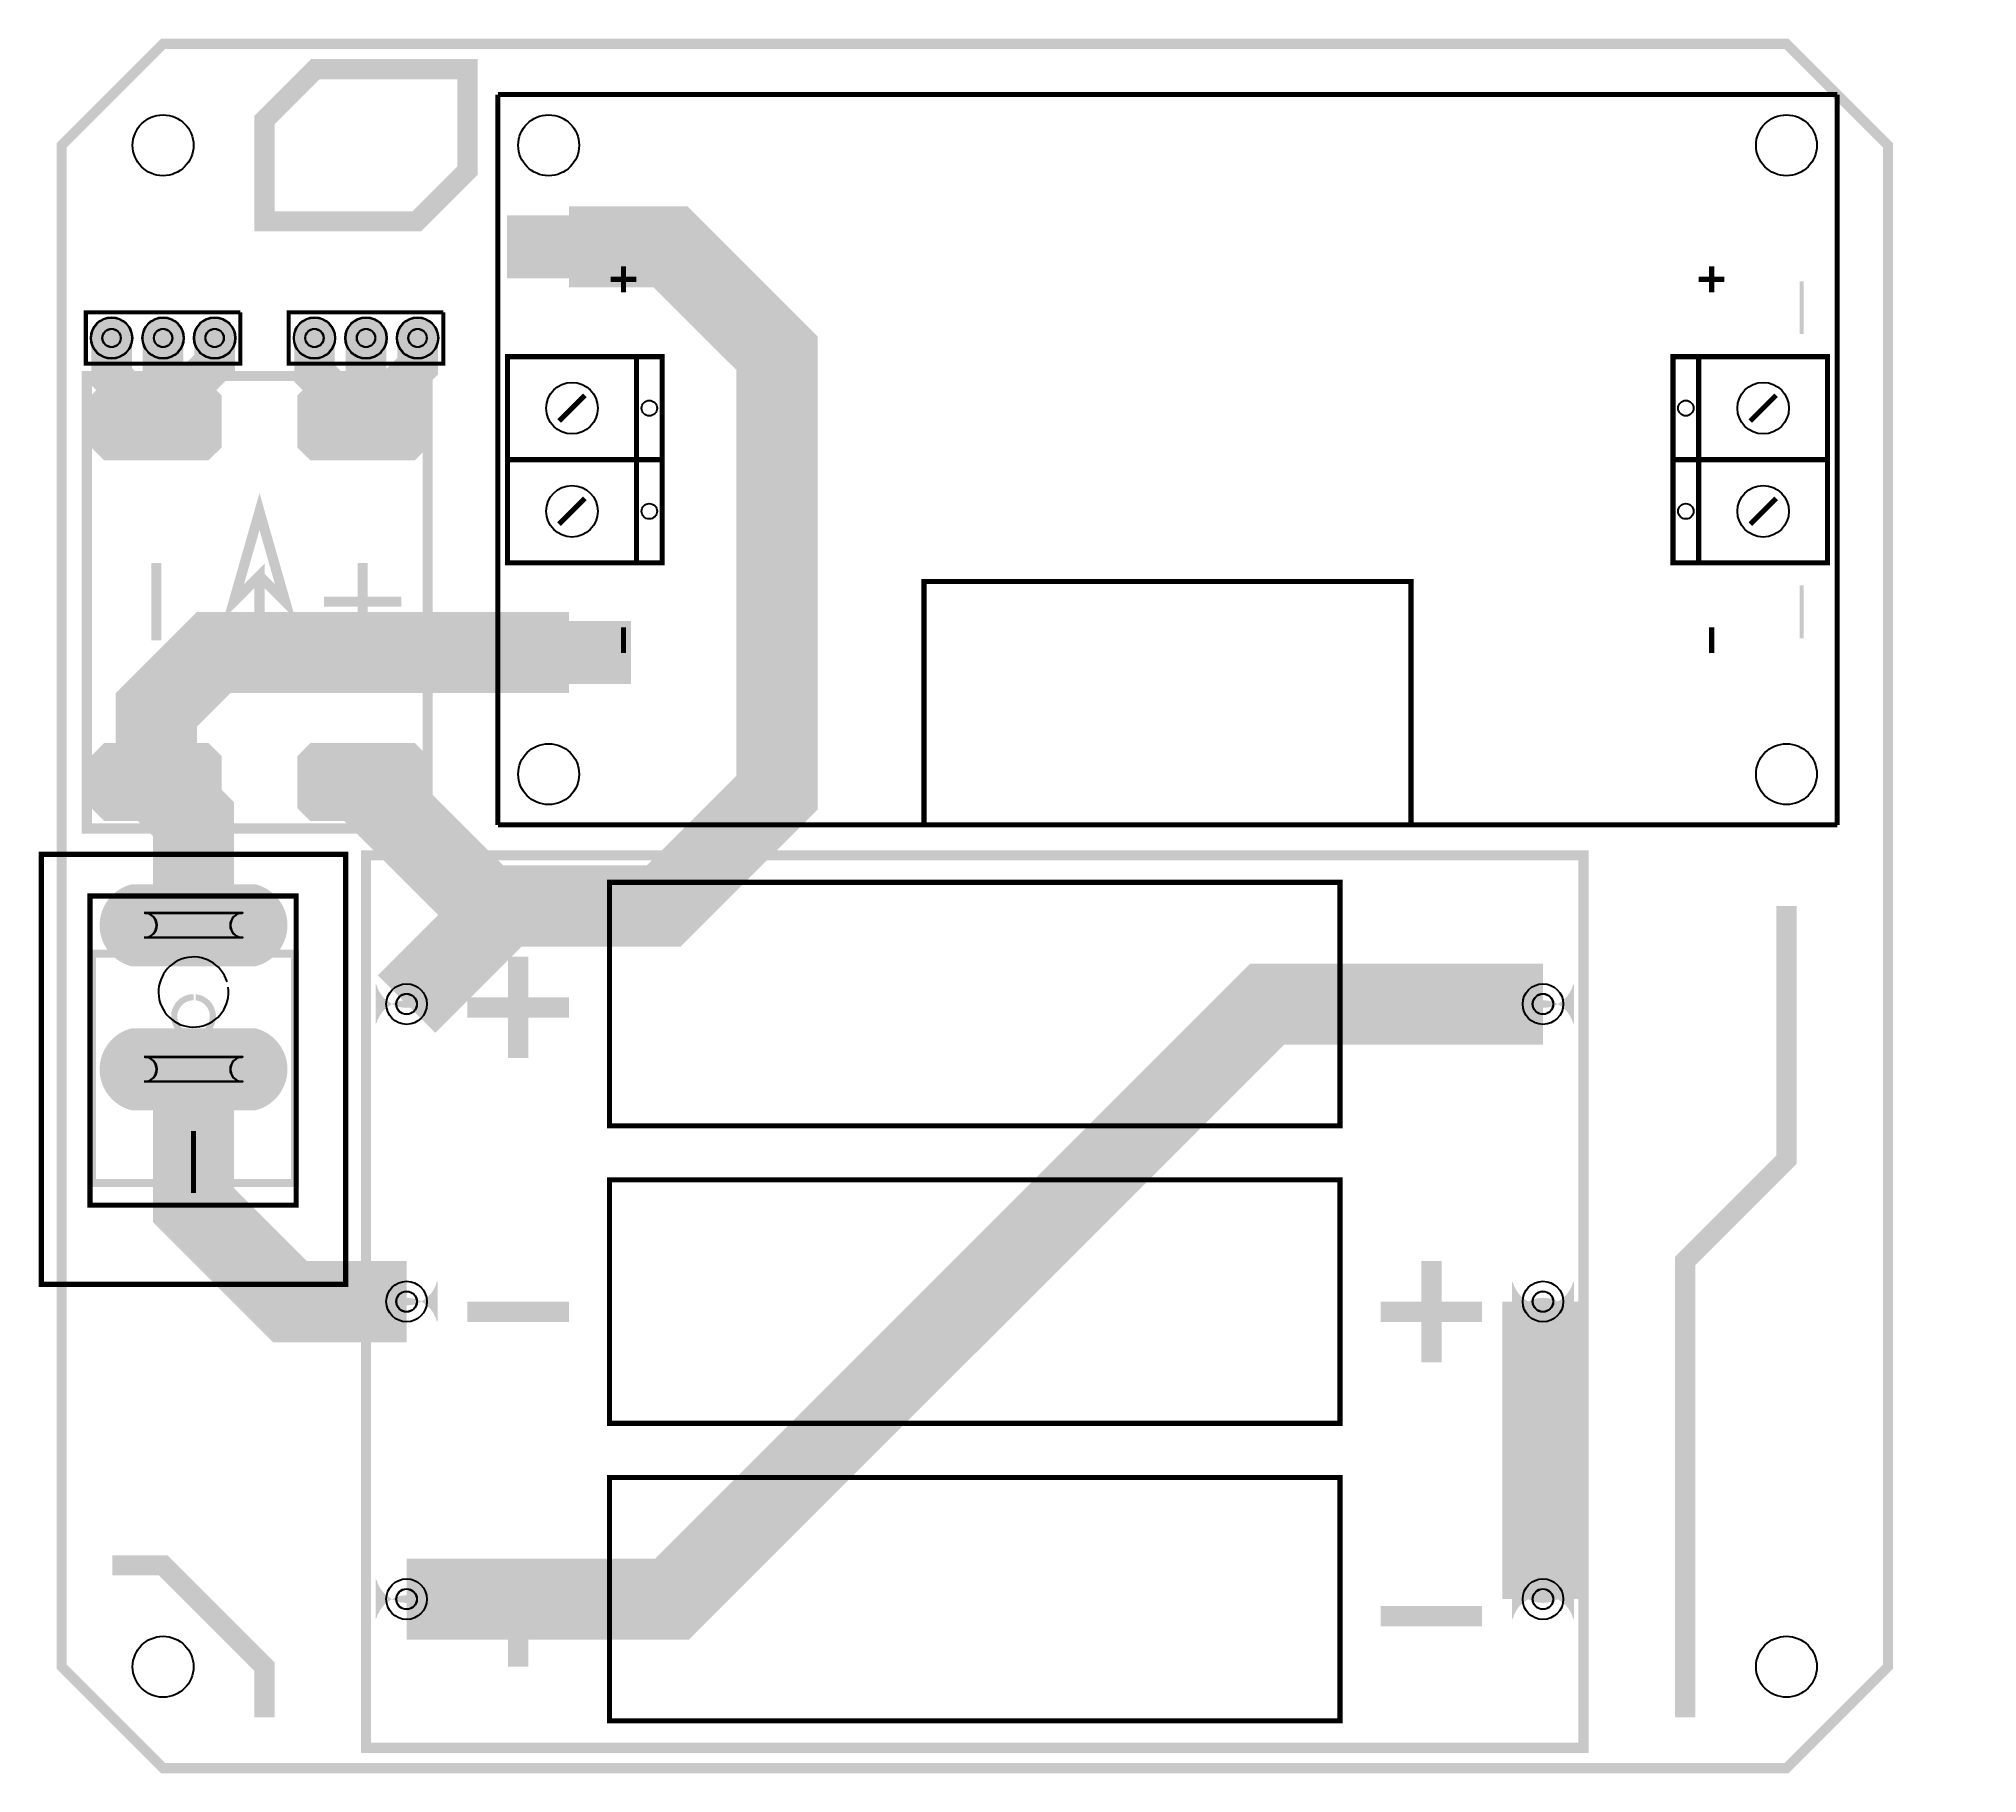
# Model space of a CAD drawing. Header units: millimetres. Extents: x -46.1 to 49.4, y -0.2 to 85.3.
import ezdxf

# ---------------------------------------------------------------- set-up
doc = ezdxf.new("R2010")
doc.units = ezdxf.units.MM
for name, color, linetype, true_color in [('BoardOutLine', 7, 'Continuous', 0xff00ff), ('BottomLayer', 7, 'Continuous', 0x0000ff), ('BottomSolderMaskLayer', 7, 'Continuous', 0xaa00ff), ('Document', 7, 'Continuous', 0xffffff), ('Multi-Layer', 7, 'Continuous', 0xc0c0c0), ('TopLayer', 7, 'Continuous', 0xff0000), ('TopPasteMaskLayer', 7, 'Continuous', 0x808080), ('TopSilkLayer', 7, 'Continuous', 0xffcc00), ('TopSolderMaskLayer', 7, 'Continuous', 0x800080)]:
    doc.layers.add(name, color=color, linetype=linetype, true_color=true_color)

msp = doc.modelspace()

# ---------------------------------------------------------------- hatches: boundary and pattern name
at = {"layer": 'BottomSolderMaskLayer'}
for points in [[(-43.565405130810234, 70.499872999746, 1), (-41.51460502921003, 70.499872999746, 1)], [(-41.0254000508001, 70.499872999746, 1), (-38.9745999491999, 70.499872999746, 1)], [(-38.48539497078997, 70.499872999746, 1), (-36.434594869189766, 70.499872999746, 1)], [(-33.565405130810234, 70.499872999746, 1), (-31.51460502921003, 70.499872999746, 1)], [(-31.0254000508001, 70.499872999746, 1), (-28.9745999491999, 70.499872999746, 1)], [(-28.48539497078997, 70.499872999746, 1), (-26.434594869189766, 70.499872999746, 1)], [(-41.53737299974614, 39.524911099822226, -0.7853981633974483), (-41.53737299974614, 43.57491109982222), (-35.46237299974587, 43.57491109982222, -0.7853981633974483), (-35.46237299974587, 39.524911099822226)], [(-26.4745999491999, 38.67665735331468, -0.7853981633974483), (-29.5254000508001, 38.67665735331468), (-29.5254000508001, 36.65633731267474, -0.7853981633974483), (-26.4745999491999, 36.65633731267474)], [(29.5254000508001, 38.67665735331468, -0.7853981633974483), (26.4745999491999, 38.67665735331468), (26.4745999491999, 36.65633731267474, -0.7853981633974483), (29.5254000508001, 36.65633731267474)], [(-41.53737299974614, 32.42483489966978, -0.7853981633974483), (-41.53737299974614, 36.47483489966978), (-35.46237299974587, 36.47483489966978, -0.7853981633974483), (-35.46237299974587, 32.42483489966978)], [(-26.4745999491999, 24.009906019812092, -0.7853981633974483), (-29.5254000508001, 24.009906019812092), (-29.5254000508001, 21.989585979172034, -0.7853981633974483), (-26.4745999491999, 21.989585979172034)], [(29.5254000508001, 24.009906019812092, -0.7853981633974483), (26.4745999491999, 24.009906019812092), (26.4745999491999, 21.989585979172034, -0.7853981633974483), (29.5254000508001, 21.989585979172034)], [(-26.4745999491999, 9.343154686309276, -0.7853981633974483), (-29.5254000508001, 9.343154686309276), (-29.5254000508001, 7.322834645669218, -0.7853981633974483), (-26.4745999491999, 7.322834645669218)], [(29.5254000508001, 9.343154686309276, -0.7853981633974483), (26.4745999491999, 9.343154686309276), (26.4745999491999, 7.322834645669218, -0.7853981633974483), (29.5254000508001, 7.322834645669218)]]:
    msp.add_hatch(color=256, dxfattribs=at).paths.add_polyline_path(points)
at = {"layer": 'Document'}
for points in [[(-43.70002540005078, 40.3499872999746), (-40.80000000000007, 40.3499872999746), (-40.80000000000007, 39.94998729997462), (-43.299999999999955, 39.94998729997462), (-43.299999999999955, 29.0499618999238), (-33.69999999999993, 29.0499618999238), (-33.69999999999993, 39.94998729997462), (-36.10000000000002, 39.94998729997462), (-36.10000000000002, 40.3499872999746), (-33.29997459994911, 40.3499872999746), (-33.29997459994911, 28.649961899923824), (-43.70002540005078, 28.649961899923824), (-43.70002540005078, 40.3499872999746)], [(-38.39999999999998, 37.849987299974714), (-38.35937609587461, 37.84409892956285), (-38.31910770458319, 37.836134561709855), (-38.279300843644705, 37.82611516478573), (-38.24006031547367, 37.81406711758427), (-38.20148943145955, 37.80002213987484), (-38.16368973997021, 37.78401720889042), (-38.126760758999694, 37.76609446197563), (-38.09079971415861, 37.746301085648156), (-38.05590128270239, 37.72468919136759), (-38.02215734426659, 37.70131567833823), (-37.989656738969074, 37.676242083705574), (-37.95848503351465, 37.64953442054389), (-37.928724295916595, 37.62126300405805), (-37.90045287943076, 37.59150226646), (-37.87374521626907, 37.56033056100557), (-37.84867162163641, 37.52782995570806), (-37.82529810860706, 37.49408601727225), (-37.80368621432649, 37.45918758581604), (-37.78389283799902, 37.42322654097495), (-37.76597009108423, 37.38629756000444), (-37.749965160099805, 37.348497868515096), (-37.73592018239037, 37.309926984500976), (-37.72387213518891, 37.27068645632994), (-37.71385273826479, 37.23087959539146), (-37.7058883704118, 37.19061120410004), (-37.69999999999993, 37.14998729997467), (-37.69999999999993, 37.049987299974646), (-37.69999999999993, 37.049961899923915), (-37.70102679426327, 37.00944256485286), (-37.70410454128648, 36.96902724233394), (-37.709225340537614, 36.92881967792027), (-37.71637604699799, 36.888923083853), (-37.725538304907104, 36.84943987411691), (-37.73668859487998, 36.810471401545215), (-37.749798294282414, 36.77211769764813), (-37.76483375070393, 36.73447721583318), (-37.781756368343395, 36.69764657867779), (-37.80052270708438, 36.66172032989891), (-37.82108459400422, 36.626790691662336), (-37.84338924703411, 36.59294732784804), (-37.86737941044976, 36.56027711388572), (-37.892993501845694, 36.528863913746136), (-37.92016577021673, 36.49878836466337), (-37.94882646473957, 36.47012767014053), (-37.978902013822335, 36.44295540176972), (-38.01031521396192, 36.417341310373786), (-38.042985427924236, 36.39335114695814), (-38.07682879173842, 36.37104649392802), (-38.11175842997511, 36.350484607008184), (-38.14768467875399, 36.33171826826731), (-38.18451531590938, 36.31479565062773), (-38.2221557977241, 36.299760194206215), (-38.2605095016213, 36.28665049480378), (-38.299477974192996, 36.275500204830905), (-38.33896118392909, 36.266337946921794), (-38.37885777799636, 36.259187240461415), (-38.41906534241002, 36.2540664412104), (-38.45948066492906, 36.25098869418707), (-38.5, 36.249961899923846), (-38.54051933507094, 36.25098869418707), (-38.580934657589864, 36.2540664412104), (-38.62114222200353, 36.259187240461415), (-38.66103881607091, 36.266337946921794), (-38.70052202580689, 36.275500204830905), (-38.7394904983787, 36.28665049480378), (-38.77784420227579, 36.299760194206215), (-38.81548468409062, 36.31479565062773), (-38.852315321246124, 36.33171826826731), (-38.888241570024775, 36.350484607008184), (-38.923171208261465, 36.37104649392802), (-38.957014572075764, 36.39335114695814), (-38.98968478603808, 36.417341310373786), (-39.021097986177665, 36.44295540176972), (-39.05117353526043, 36.47012767014053), (-39.07983422978327, 36.49878836466337), (-39.10700649815408, 36.528863913746136), (-39.132620589550015, 36.56027711388572), (-39.15661075296566, 36.59294732784804), (-39.17891540599578, 36.626790691662336), (-39.19947729291562, 36.66172032989891), (-39.21824363165649, 36.69764657867768), (-39.23516624929607, 36.73447721583318), (-39.250201705717586, 36.7721176976479), (-39.26331140512002, 36.8104714015451), (-39.274461695092896, 36.84943987411691), (-39.28362395300189, 36.88892308385289), (-39.290774659462386, 36.92881967792027), (-39.2958954587134, 36.96902724233394), (-39.29897320573673, 37.00944256485286), (-39.299999999999955, 37.0499618999238), (-39.299999999999955, 37.049987299974646), (-39.29897320573673, 37.090506635045585), (-39.2958954587134, 37.130921957564624), (-39.290774659462386, 37.17112952197829), (-39.28362395300201, 37.21102611604556), (-39.274461695092896, 37.25050932578165), (-39.26331140512002, 37.28947779835323), (-39.250201705717586, 37.32783150225043), (-39.23516624929607, 37.365471984065266), (-39.218243631656605, 37.402302621220656), (-39.19947729291562, 37.438228869999534), (-39.17891540599578, 37.473158508236224), (-39.156610752965776, 37.50700187205041), (-39.13262058955013, 37.53967208601273), (-39.10700649815419, 37.57108528615231), (-39.07983422978327, 37.60116083523508), (-39.05117353526043, 37.62982152975792), (-39.021097986177665, 37.65699379812884), (-38.98968478603808, 37.68260788952466), (-38.957014572075764, 37.70659805294042), (-38.923171208261465, 37.72890270597043), (-38.888241570024775, 37.74946459289026), (-38.85231532124601, 37.76823093163114), (-38.81548468409062, 37.78515354927072), (-38.77784420227579, 37.80018900569223), (-38.7394904983787, 37.81329870509467), (-38.70052202580689, 37.82444899506754), (-38.6610388160708, 37.83361125297665), (-38.62114222200353, 37.84076195943703), (-38.580934657589864, 37.84588275868816), (-38.54051933507094, 37.848960505711375), (-38.499999999999886, 37.849987299974714), (-38.5, 37.849987299974714), (-38.5, 38.149987299974555), (-38.60000000000002, 38.149987299974555), (-38.64771101382621, 38.14476433732034), (-38.6951487730297, 38.13746507838823), (-38.742222964735106, 38.12810341964121), (-38.78884396823321, 38.11669718397661), (-38.83492302560319, 38.10326808679531), (-38.880372410690825, 38.08784169465832), (-38.925105596123785, 38.070447376614084), (-38.96903741804363, 38.051118248283956), (-39.01208423824278, 38.02989110881674), (-39.05416410339558, 38.006806370829736), (-39.09519690108357, 37.98190798347025), (-39.13510451231423, 37.955243348744375), (-39.1738109602461, 37.92686323127259), (-39.211242554833916, 37.896821661642775), (-39.247328033121676, 37.86517583354578), (-39.281998694914705, 37.83198599488912), (-39.315188533571245, 37.79731533309621), (-39.34683436166824, 37.76122985480845), (-39.37687593129806, 37.72379826022075), (-39.40525604876984, 37.685091812288874), (-39.43192068349572, 37.6451842010581), (-39.456819070855204, 37.604151403370224), (-39.47990380884232, 37.562071538217424), (-39.501130948309424, 37.51902471801827), (-39.520460076639665, 37.47509289609832), (-39.537854394683905, 37.43035971066536), (-39.55328078682078, 37.38491032557772), (-39.566709884002194, 37.33883126820774), (-39.578116119666674, 37.29221026470964), (-39.5874777784137, 37.24513607300423), (-39.59477703734592, 37.197698313800856), (-39.600000000000136, 37.14998729997467), (-39.59999999999991, 37.049961899923915), (-39.59895304374004, 37.00198057382204), (-39.59581416790081, 36.95409058290147), (-39.59058934751113, 36.9063830884819), (-39.583288528313346, 36.85894890449026), (-39.57392560783194, 36.811878324592044), (-39.56251840891787, 36.76526095031113), (-39.54908864582296, 36.71918552046918), (-39.53366188286441, 36.67373974226564), (-39.51626748576234, 36.62901012432235), (-39.496938565740265, 36.58508181200921), (-39.475711916495925, 36.54203842536526), (-39.45262794416283, 36.499961899923846), (-39.42773059039416, 36.458932330742414), (-39.40106724871782, 36.419027819937696), (-39.37268867432033, 36.38032432801424), (-39.342648887430755, 36.34289552926862), (-39.31100507049098, 36.306812671546595), (-39.27781745930508, 36.27214444061872), (-39.243149228377206, 36.23895682943282), (-39.207066370655184, 36.207313012493046), (-39.16963757190956, 36.17727322560347), (-39.130934079986105, 36.14889465120598), (-39.09102956918139, 36.12223130952964), (-39.049999999999955, 36.09733395576097), (-39.00792347455854, 36.074249983427876), (-38.964880087914594, 36.053023334183536), (-38.92095177560145, 36.03369441416146), (-38.87622215765816, 36.01630001705928), (-38.83077637945462, 36.00087325410084), (-38.78470094961267, 35.98744349100593), (-38.73808357533176, 35.97603629209186), (-38.69101299543354, 35.966673371610455), (-38.6435788114419, 35.959372552412674), (-38.59587131702233, 35.95414773202299), (-38.54798132610176, 35.95100885618376), (-38.500000000000114, 35.94996189992389), (-38.45201867389835, 35.95100885618376), (-38.404128682977785, 35.95414773202299), (-38.3564211885581, 35.959372552412674), (-38.308987004566575, 35.966673371610455), (-38.26191642466824, 35.97603629209186), (-38.21529905038733, 35.98744349100593), (-38.16922362054538, 36.00087325410084), (-38.12377784234195, 36.01630001705928), (-38.07904822439855, 36.03369441416146), (-38.035119912085406, 36.053023334183536), (-37.992076525441576, 36.074249983427876), (-37.950000000000045, 36.09733395576097), (-37.90897043081861, 36.12223130952964), (-37.86906592001401, 36.14889465120598), (-37.83036242809055, 36.17727322560347), (-37.79293362934493, 36.207313012493046), (-37.75685077162291, 36.23895682943282), (-37.72218254069492, 36.27214444061872), (-37.68899492950902, 36.306812671546595), (-37.65735111256936, 36.34289552926862), (-37.627311325679784, 36.38032432801424), (-37.59893275128218, 36.419027819937696), (-37.57226940960595, 36.458932330742414), (-37.547372055837286, 36.499961899923846), (-37.524288083504075, 36.54203842536526), (-37.50306143425985, 36.58508181200921), (-37.48373251423777, 36.62901012432235), (-37.46633811713559, 36.67373974226564), (-37.45091135417704, 36.71918552046918), (-37.437481591082246, 36.76526095031113), (-37.426074392168175, 36.811878324592044), (-37.41671147168677, 36.85894890449026), (-37.40941065248899, 36.9063830884819), (-37.4041858320993, 36.95409058290147), (-37.401046956260075, 37.00198057382204), (-37.400000000000205, 37.049961899923915), (-37.40000000000009, 37.049987299974646), (-37.40000000000009, 37.14998729997467), (-37.40522296265431, 37.197698313800856), (-37.41252222158653, 37.24513607300423), (-37.42188388033344, 37.29221026470964), (-37.433290115998034, 37.33883126820774), (-37.446719213179335, 37.38491032557761), (-37.46214560531632, 37.43035971066536), (-37.47953992336056, 37.47509289609832), (-37.49886905169069, 37.51902471801827), (-37.520096191157904, 37.56207153821731), (-37.54318092914491, 37.60415140337011), (-37.56807931650451, 37.6451842010581), (-37.59474395123027, 37.685091812288874), (-37.623124068702055, 37.72379826022063), (-37.65316563833187, 37.761229854808334), (-37.68481146642887, 37.79731533309621), (-37.71800130508552, 37.83198599488912), (-37.75267196687844, 37.86517583354578), (-37.78875744516631, 37.896821661642775), (-37.82618903975401, 37.92686323127259), (-37.86489548768577, 37.955243348744375), (-37.904803098916545, 37.98190798347014), (-37.945835896604535, 38.006806370829736), (-37.987915761757336, 38.02989110881674), (-38.03096258195637, 38.051118248283956), (-38.07489440387633, 38.070447376614084), (-38.11962758930929, 38.08784169465832), (-38.16507697439704, 38.10326808679531), (-38.211156031766905, 38.11669718397661), (-38.25777703526501, 38.12810341964121), (-38.30485122697041, 38.13746507838812), (-38.35228898617379, 38.14476433732034), (-38.39999999999998, 38.149987299974555)], [(-38.299999999999955, 31.84996189992387), (-38.299999999999955, 29.649961899923824), (-38.69999999999993, 29.649961899923824), (-38.69999999999993, 31.84996189992387)]]:
    msp.add_hatch(color=256, dxfattribs=at).paths.add_polyline_path(points)
at = {"layer": 'Multi-Layer'}
for points in [[(-43.54000508001013, 70.499872999746, 1), (-41.54000508001013, 70.499872999746, 1)], [(-41, 70.499872999746, 1), (-39, 70.499872999746, 1)], [(-38.45999491998987, 70.499872999746, 1), (-36.45999491998987, 70.499872999746, 1)], [(-33.54000508001013, 70.499872999746, 1), (-31.540005080010133, 70.499872999746, 1)], [(-31, 70.499872999746, 1), (-29, 70.499872999746, 1)], [(-28.459994919989867, 70.499872999746, 1), (-26.459994919989867, 70.499872999746, 1)], [(-41.499872999746, 39.549911099822225, -0.7853981633974483), (-41.499872999746, 43.549911099822225), (-35.499872999746, 43.549911099822225, -0.7853981633974483), (-35.499872999746, 39.549911099822225)], [(-26.5, 38.66649733299471, -0.7853981633974483), (-29.5, 38.66649733299471), (-29.5, 36.66649733299471, -0.7853981633974483), (-26.5, 36.66649733299471)], [(29.5, 38.66649733299471, -0.7853981633974483), (26.5, 38.66649733299471), (26.5, 36.66649733299471, -0.7853981633974483), (29.5, 36.66649733299471)], [(-41.499872999746, 32.44983489966978, -0.7853981633974483), (-41.499872999746, 36.44983489966978), (-35.499872999746, 36.44983489966978, -0.7853981633974483), (-35.499872999746, 32.44983489966978)], [(-26.5, 23.999745999492006, -0.7853981633974483), (-29.5, 23.999745999492006), (-29.5, 21.99974599949212, -0.7853981633974483), (-26.5, 21.99974599949212)], [(29.5, 23.999745999492006, -0.7853981633974483), (26.5, 23.999745999492006), (26.5, 21.99974599949212, -0.7853981633974483), (29.5, 21.99974599949212)], [(-26.5, 9.332994665989304, -0.7853981633974483), (-29.5, 9.332994665989304), (-29.5, 7.332994665989304, -0.7853981633974483), (-26.5, 7.332994665989304)], [(29.5, 9.332994665989304, -0.7853981633974483), (26.5, 9.332994665989304), (26.5, 7.332994665989304, -0.7853981633974483), (29.5, 7.332994665989304)]]:
    msp.add_hatch(color=256, dxfattribs=at).paths.add_polyline_path(points)
at = {"layer": 'TopLayer'}
for points in [[(-23, 76.5), (-17, 76.5), (-17, 73.5), (-23, 73.5)], [(40.70007620015258, 73.24968249936501), (40.800050800101644, 73.24968249936501), (40.800050800101644, 70.75031750063499), (40.70007620015258, 70.75031750063499)], [(-42.87000254000509, 64.48544577089149), (-43.505003810007565, 65.12044704089408), (-43.505003810007565, 67.66045212090421), (-42.87000254000509, 68.2954533909068), (-37.790017780035555, 68.2954533909068), (-37.15501651003308, 67.66045212090421), (-37.15501651003308, 65.12044704089408), (-37.790017780035555, 64.48544577089149)], [(-32.709982219964445, 64.48501397002792), (-33.34498348996692, 65.12001524003051), (-33.34498348996692, 67.66002032004064), (-32.709982219964445, 68.29502159004323), (-27.62999745999491, 68.29502159004323), (-26.994996189992435, 67.66002032004064), (-26.994996189992435, 65.12001524003051), (-27.62999745999491, 64.48501397002792)], [(40.70007620015258, 58.249428498857014), (40.800050800101644, 58.249428498857014), (40.800050800101644, 55.750063500127), (40.70007620015258, 55.750063500127)], [(-23, 56.5), (-17, 56.5), (-17, 53.5), (-23, 53.5)], [(-42.86997713995436, 46.70500381000761), (-43.504978409956834, 47.34000508001009), (-43.504978409956834, 49.88001016002022), (-42.86997713995436, 50.51501143002281), (-37.78999237998471, 50.51501143002281), (-37.154991109982234, 49.88001016002022), (-37.154991109982234, 47.34000508001009), (-37.78999237998471, 46.70500381000761)], [(-32.709982219964445, 46.705029210058456), (-33.34498348996692, 47.34003048006093), (-33.34498348996692, 49.88003556007118), (-32.709982219964445, 50.515036830073655), (-27.62999745999491, 50.515036830073655), (-26.994996189992435, 49.88003556007118), (-26.994996189992435, 47.34003048006093), (-27.62999745999491, 46.705029210058456)]]:
    msp.add_hatch(color=256, dxfattribs=at).paths.add_polyline_path(points)
at = {"layer": 'TopPasteMaskLayer'}
for points in [[(-23, 76.5), (-17, 76.5), (-17, 73.5), (-23, 73.5)], [(40.70007620015258, 73.24968249936501), (40.800050800101644, 73.24968249936501), (40.800050800101644, 70.75031750063499), (40.70007620015258, 70.75031750063499)], [(-42.87000254000509, 64.48544577089149), (-43.505003810007565, 65.12044704089408), (-43.505003810007565, 67.66045212090421), (-42.87000254000509, 68.2954533909068), (-37.790017780035555, 68.2954533909068), (-37.15501651003308, 67.66045212090421), (-37.15501651003308, 65.12044704089408), (-37.790017780035555, 64.48544577089149)], [(-32.709982219964445, 64.48501397002792), (-33.34498348996692, 65.12001524003051), (-33.34498348996692, 67.66002032004064), (-32.709982219964445, 68.29502159004323), (-27.62999745999491, 68.29502159004323), (-26.994996189992435, 67.66002032004064), (-26.994996189992435, 65.12001524003051), (-27.62999745999491, 64.48501397002792)], [(40.70007620015258, 58.249428498857014), (40.800050800101644, 58.249428498857014), (40.800050800101644, 55.750063500127), (40.70007620015258, 55.750063500127)], [(-23, 56.5), (-17, 56.5), (-17, 53.5), (-23, 53.5)], [(-42.86997713995436, 46.70500381000761), (-43.504978409956834, 47.34000508001009), (-43.504978409956834, 49.88001016002022), (-42.86997713995436, 50.51501143002281), (-37.78999237998471, 50.51501143002281), (-37.154991109982234, 49.88001016002022), (-37.154991109982234, 47.34000508001009), (-37.78999237998471, 46.70500381000761)], [(-32.709982219964445, 46.705029210058456), (-33.34498348996692, 47.34003048006093), (-33.34498348996692, 49.88003556007118), (-32.709982219964445, 50.515036830073655), (-27.62999745999491, 50.515036830073655), (-26.994996189992435, 49.88003556007118), (-26.994996189992435, 47.34003048006093), (-27.62999745999491, 46.705029210058456)]]:
    msp.add_hatch(color=256, dxfattribs=at).paths.add_polyline_path(points)
at = {"layer": 'TopSolderMaskLayer'}
for points in [[(-23.05080010160009, 76.5508001016002), (-16.949199898399797, 76.5508001016002), (-16.949199898399797, 73.4491998983998), (-23.05080010160009, 73.4491998983998)], [(40.64928900180416, 73.30048260096521), (40.85083799845006, 73.30048260096521), (40.85083799845006, 70.69951739903479), (40.64928900180416, 70.69951739903479)], [(-43.565405130810234, 70.499872999746, 1), (-41.51460502921003, 70.499872999746, 1)], [(-41.0254000508001, 70.499872999746, 1), (-38.9745999491999, 70.499872999746, 1)], [(-38.48539497078997, 70.499872999746, 1), (-36.434594869189766, 70.499872999746, 1)], [(-33.565405130810234, 70.499872999746, 1), (-31.51460502921003, 70.499872999746, 1)], [(-31.0254000508001, 70.499872999746, 1), (-28.9745999491999, 70.499872999746, 1)], [(-28.48539497078997, 70.499872999746, 1), (-26.434594869189766, 70.499872999746, 1)], [(-42.90386995173981, 64.4702061468123), (-43.547337905342374, 65.11028742697476), (-43.547337905342374, 67.67061254762507), (-42.90386995173981, 68.31069382778765), (-37.75615206163752, 68.31069382778765), (-37.112684108034955, 67.67061254762507), (-37.112684108034955, 65.11028742697476), (-37.75615206163752, 64.4702061468123)], [(-32.74384963169916, 64.46977495554995), (-33.38731758530173, 65.10985623571253), (-33.38731758530173, 67.67018135636272), (-32.74384963169916, 68.3102626365253), (-27.596131741596878, 68.3102626365253), (-26.95266378799431, 67.67018135636272), (-26.95266378799431, 65.10985623571253), (-27.596131741596878, 64.46977495554995)], [(40.64928900180416, 58.3002286004571), (40.85083799845006, 58.3002286004571), (40.85083799845006, 55.699263398526796), (40.64928900180416, 55.699263398526796)], [(-23.05080010160009, 56.5508001016002), (-16.949199898399797, 56.5508001016002), (-16.949199898399797, 53.4491998983998), (-23.05080010160009, 53.4491998983998)], [(-42.903844213021785, 46.68976499872997), (-43.54731216662435, 47.329846278892546), (-43.54731216662435, 49.89017139954274), (-42.903844213021785, 50.53025267970531), (-37.75612632291927, 50.53025267970531), (-37.112658369316705, 49.89017139954274), (-37.112658369316705, 47.329846278892546), (-37.75612632291927, 46.68976499872997)], [(-32.74384963169916, 46.689790601981144), (-33.38731758530173, 47.32987188214372), (-33.38731758530173, 49.890197002794025), (-32.74384963169916, 50.53027828295649), (-27.596131741596878, 50.53027828295649), (-26.95266378799431, 49.890197002794025), (-26.95266378799431, 47.32987188214372), (-27.596131741596878, 46.689790601981144)], [(-41.53737299974614, 39.524911099822226, -0.7853981633974483), (-41.53737299974614, 43.57491109982222), (-35.46237299974587, 43.57491109982222, -0.7853981633974483), (-35.46237299974587, 39.524911099822226)], [(-26.4745999491999, 38.67665735331468, -0.7853981633974483), (-29.5254000508001, 38.67665735331468), (-29.5254000508001, 36.65633731267474, -0.7853981633974483), (-26.4745999491999, 36.65633731267474)], [(29.5254000508001, 38.67665735331468, -0.7853981633974483), (26.4745999491999, 38.67665735331468), (26.4745999491999, 36.65633731267474, -0.7853981633974483), (29.5254000508001, 36.65633731267474)], [(-41.53737299974614, 32.42483489966978, -0.7853981633974483), (-41.53737299974614, 36.47483489966978), (-35.46237299974587, 36.47483489966978, -0.7853981633974483), (-35.46237299974587, 32.42483489966978)], [(-26.4745999491999, 24.009906019812092, -0.7853981633974483), (-29.5254000508001, 24.009906019812092), (-29.5254000508001, 21.989585979172034, -0.7853981633974483), (-26.4745999491999, 21.989585979172034)], [(29.5254000508001, 24.009906019812092, -0.7853981633974483), (26.4745999491999, 24.009906019812092), (26.4745999491999, 21.989585979172034, -0.7853981633974483), (29.5254000508001, 21.989585979172034)], [(-26.4745999491999, 9.343154686309276, -0.7853981633974483), (-29.5254000508001, 9.343154686309276), (-29.5254000508001, 7.322834645669218, -0.7853981633974483), (-26.4745999491999, 7.322834645669218)], [(29.5254000508001, 9.343154686309276, -0.7853981633974483), (26.4745999491999, 9.343154686309276), (26.4745999491999, 7.322834645669218, -0.7853981633974483), (29.5254000508001, 7.322834645669218)]]:
    msp.add_hatch(color=256, dxfattribs=at).paths.add_polyline_path(points)

# ---------------------------------------------------------------- linework, layer by layer
at = {"layer": 'BoardOutLine', "const_width": 0.5}
msp.add_lwpolyline([(-40, 85.00127000254008), (40, 85.00127000254008), (45.00127000253997, 80), (45.00127000253997, 5.001270002539968), (40, 0), (-40, 0), (-45.00127000253997, 5.001270002539968), (-45.00127000253997, 80), (-40, 85.00127000254008)], close=True, dxfattribs=at)
at = {"layer": 'BottomLayer', "const_width": 4}
for points in [[(-28.001016002031974, 8.333756667513285), (-14.917449834899685, 8.333756667513285), (14.414528829057645, 37.665735331470614), (28.001016002031974, 37.665735331470614)], [(-38.49885699771403, 34.450088900177775), (-38.49885699771403, 27.74955549911101), (-33.74904749809491, 22.999745999492006), (-28.001016002031974, 22.999745999492006)], [(28, 22.999745999492006), (28, 8.332994665989304)]]:
    msp.add_lwpolyline(points, dxfattribs=at)
at = {"layer": 'BottomSolderMaskLayer'}
for points in [[(-40.93000158750317, 42.15748768097539), (-36.07000158750316, 42.15748768097539)], [(-40.93000158750317, 40.94248768097539), (-36.07000158750316, 40.94248768097539)], [(-40.93000158750317, 35.05748806197623), (-36.07000158750316, 35.05748806197623)], [(-40.93000158750317, 33.842488061976226), (-36.07000158750316, 33.842488061976226)]]:
    msp.add_lwpolyline(points, close=True, dxfattribs=at)
for centre, radius in [((-42.54000508001013, 70.499872999746), 1.0254000508001015), ((-42.54000508001013, 70.5), 0.45579123416311357), ((-40, 70.499872999746), 1.0254000508001015), ((-40, 70.5), 0.45579123416311357), ((-37.45999491998987, 70.499872999746), 1.0254000508001015), ((-37.45999491998987, 70.5), 0.45579123416311357), ((-32.54000508001013, 70.499872999746), 1.0254000508001015), ((-32.54000508001013, 70.5), 0.45579123416311357), ((-30, 70.499872999746), 1.0254000508001015), ((-30, 70.5), 0.45579123416311357), ((-27.459994919989867, 70.499872999746), 1.0254000508001015), ((-27.459994919989867, 70.5), 0.45579123416311357), ((-28, 37.66642113284229), 0.5084666836000339), ((28, 37.66642113284229), 0.5084666836000339), ((-28, 22.999745999492006), 0.5084666836000339), ((28, 22.999745999492006), 0.5084666836000339), ((-28, 8.333070866141725), 0.5084666836000339), ((28, 8.333070866141725), 0.5084666836000339)]:
    msp.add_circle(centre, radius, dxfattribs=at)
for centre, start, end in [((-40.93000158750317, 41.54998768097539), 270, 90), ((-36.07000158750316, 41.54998768097539), 90, 270), ((-40.93000158750317, 34.44998806197623), 270, 90), ((-36.07000158750316, 34.44998806197623), 90, 270)]:
    msp.add_arc(centre, 0.6075, start, end, dxfattribs=at)
at = {"layer": 'Multi-Layer'}
for points in [[(-40.89999999999998, 42.14998729997465), (-36.10000000000002, 42.14998729997465)], [(-40.89999999999998, 40.949987299974644), (-36.10000000000002, 40.949987299974644)], [(-40.89999999999998, 35.049987299974624), (-36.10000000000002, 35.049987299974624)], [(-40.89999999999998, 33.84998729997462), (-36.10000000000002, 33.84998729997462)]]:
    msp.add_lwpolyline(points, close=True, dxfattribs=at)
for centre, radius in [((-40, 80), 1.5000000000000002), ((-21.000254000507994, 80), 1.5000000000000002), ((40, 80), 1.5000000000000002), ((-42.54000508001013, 70.499872999746), 1), ((-42.54000508001013, 70.5), 0.4445008890017781), ((-40, 70.499872999746), 1), ((-40, 70.5), 0.4445008890017781), ((-37.45999491998987, 70.499872999746), 1), ((-37.45999491998987, 70.5), 0.4445008890017781), ((-32.54000508001013, 70.499872999746), 1), ((-32.54000508001013, 70.5), 0.4445008890017781), ((-30, 70.499872999746), 1), ((-30, 70.5), 0.4445008890017781), ((-27.459994919989867, 70.499872999746), 1), ((-27.459994919989867, 70.5), 0.4445008890017781), ((-21.000254000507994, 48.999745999492006), 1.5000000000000002), ((40, 48.999745999492006), 1.5000000000000002), ((-28, 37.66642113284229), 0.5), ((28, 37.66642113284229), 0.5), ((-28, 22.999745999492006), 0.5), ((28, 22.999745999492006), 0.5), ((-28, 8.333070866141725), 0.5), ((28, 8.333070866141725), 0.5), ((-40, 5), 1.5000000000000002), ((40, 5), 1.5000000000000002)]:
    msp.add_circle(centre, radius, dxfattribs=at)
for centre, start, end in [((-40.89999999999998, 41.549987299974646), 270, 90), ((-36.10000000000002, 41.549987299974646), 90, 270), ((-40.89999999999998, 34.44998729997462), 270, 90), ((-36.10000000000002, 34.44998729997462), 90, 270)]:
    msp.add_arc(centre, 0.6000000000000001, start, end, dxfattribs=at)
at = {"layer": 'TopLayer'}
for points, const_width in [([(-19.999999999999886, 74.99872999746003), (-14.998729997460032, 74.99872999746003), (-9.751079502158973, 69.75107950215909), (-9.751079502158973, 48.082296164592435), (-15.334010668021278, 42.499364998730016), (-23.167386334772686, 42.499364998730016), (-28.001016002031974, 37.665735331470614)], 4), ([(-42.54000508001013, 70.499872999746), (-42.54000508001013, 68.60048260096528), (-40.3300228600458, 66.39050038100072)], 2), ([(-37.45999491998987, 70.499872999746), (-37.45999491998987, 69.26052832105665), (-40.3300228600458, 66.39050038100072)], 2), ([(-40, 70.499872999746), (-40, 66.72052324104652), (-40.3300228600458, 66.39050038100072)], 2), ([(-32.54000508001013, 70.50038100076199), (-32.54000508001013, 68.76047752095508), (-30.17018034036073, 66.39065278130556)], 2), ([(-30, 70.499872999746), (-30, 66.55999491998978), (-30.170002540005157, 66.38999237998473)], 2), ([(-27.459994919989867, 70.499872999746), (-27.459994919989867, 69.10000000000002), (-30.170002540005157, 66.38999237998473)], 2), ([(-40.330200660401374, 48.61061722123452), (-40.330200660401374, 52.16916433832864), (-37.500635001269984, 54.99872999746003), (-19.999999999999886, 54.99872999746003)], 4), ([(-40.32999745999484, 48.60998221996442), (-38.499872999746, 46.77985775971558), (-38.499872999746, 41.549911099822225)], 4), ([(-30.17018034036073, 48.61061722123452), (-24.058928117856226, 42.499364998730016), (-23.167386334772686, 42.499364998730016)], 4)]:
    msp.add_lwpolyline(points, dxfattribs=dict(at, const_width=const_width))
at = {"layer": 'TopSilkLayer'}
for points, const_width in [([(-34.99857759715519, 81.24907289814576), (-32.499212598425174, 83.75115570231151), (-25.00111760223524, 83.75115570231151), (-25.00111760223524, 78.74983489966985), (-27.500482600965256, 76.25054610109225), (-34.99857759715519, 76.25054610109225), (-34.99857759715519, 81.24907289814576)], 1), ([(-43.75900431800858, 46.3239776479553), (-43.75900431800858, 68.62395224790453), (-26.958902717805472, 68.62395224790453), (-26.958902717805472, 46.3239776479553), (-43.75900431800858, 46.3239776479553)], 0.5), ([(-23.02527305054616, 69.57988315976638), (-16.675260350520716, 69.57988315976638), (-15.40525781051565, 69.57988315976638), (-15.40525781051565, 64.499872999746), (-15.40525781051565, 59.41986283972574), (-16.675260350520716, 59.41986283972574), (-23.02527305054616, 59.41986283972574), (-23.02527305054616, 64.499872999746), (-23.02527305054616, 69.57988315976638)], 0.25400050800101603), ([(42.02501905003828, 59.41986283972574), (35.675006350012836, 59.41986283972574), (34.405003810007656, 59.41986283972574), (34.405003810007656, 64.499872999746), (34.405003810007656, 69.57988315976638), (35.675006350012836, 69.57988315976638), (42.02501905003828, 69.57988315976638), (42.02501905003828, 64.499872999746), (42.02501905003828, 59.41986283972574)], 0.25400050800101603), ([(-46, 23.8499872999746), (-31, 23.8499872999746), (-31, 45.049987299974646), (-46, 45.049987299974646), (-46, 23.8499872999746)], 0.25400050800101603), ([(-30, 44.999745999492006), (30, 44.999745999492006), (30, 0.9997459994920064), (-30, 0.9997459994920064), (-30, 44.999745999492006)], 0.4998729997459995), ([(-43.60007620015233, 27.749885699771426), (-43.60007620015233, 42.989916179832335), (-33.440055880111686, 42.989916179832335), (-33.440055880111686, 27.749885699771426), (-43.60007620015233, 27.749885699771426)], 0.25400050800101603), ([(-18, 43.66649733299471), (18, 43.66649733299471), (18, 31.666497332994595), (-18, 31.666497332994595), (-18, 43.66649733299471)], 0.25400050800101603), ([(-18, 28.999745999492006), (18, 28.999745999492006), (18, 16.999745999492006), (-18, 16.999745999492006), (-18, 28.999745999492006)], 0.25400050800101603), ([(-18, 14.332994665989304), (18, 14.332994665989304), (18, 2.332994665989304), (-18, 2.332994665989304), (-18, 14.332994665989304)], 0.25400050800101603)]:
    msp.add_lwpolyline(points, close=True, dxfattribs=dict(at, const_width=const_width))
for points, const_width in [([(-23.500203200406418, 82.49989839979673), (9.499872999746003, 82.49989839979673)], 0.25400050800101603), ([(-23.500203200406418, 82.49989839979673), (-23.500203200406418, 46.49984759969516)], 0.25400050800101603), ([(9.499872999746003, 82.49989839979673), (42.49994919989831, 82.49989839979673)], 0.25400050800101603), ([(42.49994919989831, 82.49989839979673), (42.49994919989831, 46.49984759969516)], 0.25400050800101603), ([(-17.310261620523306, 74.02489204978417), (-17.310261620523306, 72.7548895097791)], 0.25400050800101603), ([(36.31000762001531, 74.02489204978417), (36.31000762001531, 72.7548895097791)], 0.25400050800101603), ([(-17.945262890525782, 73.38989077978158), (-16.675260350520716, 73.38989077978158)], 0.25400050800101603), ([(35.675006350012836, 73.38989077978158), (36.94500889001779, 73.38989077978158)], 0.25400050800101603), ([(-41.905003810007656, 71.77000254000507), (-43.8100076200152, 71.77000254000507), (-43.8100076200152, 69.22999745999493), (-36.1899923799848, 69.22999745999493), (-36.1899923799848, 71.77000254000507)], 0.20320040640081283), ([(-36.1899923799848, 71.77000254000507), (-41.905003810007656, 71.77000254000507)], 0.20299974599949203), ([(-31.905003810007656, 71.77000254000507), (-33.81000762001531, 71.77000254000507), (-33.81000762001531, 69.22999745999493), (-26.1899923799848, 69.22999745999493), (-26.1899923799848, 71.77000254000507)], 0.20320040640081283), ([(-26.1899923799848, 71.77000254000507), (-31.905003810007656, 71.77000254000507)], 0.20299974599949203), ([(-16.675260350520716, 69.57988315976638), (-16.675260350520716, 59.41986283972574)], 0.25400050800101603), ([(35.675006350012836, 59.41986283972574), (35.675006350012836, 69.57988315976638)], 0.25400050800101603), ([(-19.21526543053085, 67.67487934975873), (-20.48526797053603, 66.40487680975366)], 0.25400050800101603), ([(38.21501143002297, 66.40487680975366), (39.48501397002815, 67.67487934975873)], 0.25400050800101603), ([(-15.40525781051565, 64.499872999746), (-23.02527305054616, 64.499872999746)], 0.25400050800101603), ([(34.405003810007656, 64.499872999746), (42.02501905003828, 64.499872999746)], 0.25400050800101603), ([(-35.24998729997458, 53.6899923799848), (-35.24998729997458, 58.770002540005066), (-36.519989839979644, 57.5), (-35.24998729997458, 61.94500889001779), (-33.97998475996951, 57.5), (-35.24998729997458, 58.770002540005066)], 0.5), ([(-19.21526543053085, 62.59486918973846), (-20.48526797053603, 61.324866649733394)], 0.25400050800101603), ([(38.21501143002297, 61.324866649733394), (39.48501397002815, 62.59486918973846)], 0.25400050800101603), ([(-40.32999745999484, 55.594996189992344), (-40.32999745999484, 59.405003810007656)], 0.5), ([(-30.1699771399542, 55.594996189992344), (-30.1699771399542, 59.405003810007656)], 0.5), ([(-2.5001524003048416, 46.49984759969516), (-2.5001524003048416, 58.499872999746), (21.499898399796848, 58.499872999746), (21.499898399796848, 46.49984759969516)], 0.25400050800101603), ([(-28.2649987299975, 57.5), (-32.074980949961855, 57.5)], 0.5), ([(-17.310261620523306, 54.97485394970795), (-17.310261620523306, 56.244856489713015)], 0.25400050800101603), ([(36.31000762001531, 54.97485394970795), (36.31000762001531, 56.244856489713015)], 0.25400050800101603), ([(9.499872999746003, 46.49984759969516), (-23.500203200406418, 46.49984759969516)], 0.25400050800101603), ([(9.499872999746003, 46.49984759969516), (42.49994919989831, 46.49984759969516)], 0.25400050800101603), ([(35, 2.5), (35, 15), (35, 25), (40, 30), (40, 42.500000000000114)], 1), ([(-22.5, 40), (-22.5, 35)], 1), ([(-19.999999999999886, 37.5), (-25, 37.5)], 1), ([(20, 37.5), (25, 37.5)], 1), ([(-38.5, 28.353975107950305), (-38.5, 31.401981203962464)], 0.25400050800101603), ([(22.500000000000227, 25), (22.500000000000227, 20)], 1), ([(-25, 22.5), (-19.999999999999886, 22.5)], 1), ([(20, 22.5), (25, 22.5)], 1), ([(-35, 2.5), (-35, 5), (-40, 10), (-42.5, 10)], 1), ([(-22.5, 10), (-22.5, 5)], 1), ([(-25, 7.5), (-19.999999999999886, 7.5)], 1), ([(20, 7.5), (25, 7.5)], 1)]:
    msp.add_lwpolyline(points, dxfattribs=dict(at, const_width=const_width))
for centre, radius in [((-19.850139700279442, 67.03987807975625), 1.27000254000508), ((38.84988569977145, 67.03987807975625), 1.27000254000508), ((-16.04013208026413, 67.03987807975625), 0.38100076200152405), ((35.039878079756136, 67.03987807975625), 0.38100076200152405), ((-19.850139700279442, 61.95986791973587), 1.27000254000508), ((38.84988569977145, 61.95986791973587), 1.27000254000508), ((-16.04013208026413, 61.95986791973587), 0.38100076200152405), ((35.039878079756136, 61.95986791973587), 0.38100076200152405), ((-28, 37.66649733299471), 1), ((28, 37.66649733299471), 1), ((-28, 22.999745999492006), 1), ((28, 22.999745999492006), 1), ((-28, 8.332994665989304), 1), ((28, 8.332994665989304), 1)]:
    msp.add_circle(centre, radius, dxfattribs=at)
msp.add_arc((-38.49998176197391, 38.25996609649576), 1.7273812547625098, 17.103820646797903, 8.131372642268104, dxfattribs=at)
at = {"layer": 'TopSolderMaskLayer'}
for points in [[(-40.93000158750317, 42.15748768097539), (-36.07000158750316, 42.15748768097539)], [(-40.93000158750317, 40.94248768097539), (-36.07000158750316, 40.94248768097539)], [(-40.93000158750317, 35.05748806197623), (-36.07000158750316, 35.05748806197623)], [(-40.93000158750317, 33.842488061976226), (-36.07000158750316, 33.842488061976226)]]:
    msp.add_lwpolyline(points, close=True, dxfattribs=at)
for centre, radius in [((-42.54000508001013, 70.499872999746), 1.0254000508001015), ((-42.54000508001013, 70.5), 0.45579123416311357), ((-40, 70.499872999746), 1.0254000508001015), ((-40, 70.5), 0.45579123416311357), ((-37.45999491998987, 70.499872999746), 1.0254000508001015), ((-37.45999491998987, 70.5), 0.45579123416311357), ((-32.54000508001013, 70.499872999746), 1.0254000508001015), ((-32.54000508001013, 70.5), 0.45579123416311357), ((-30, 70.499872999746), 1.0254000508001015), ((-30, 70.5), 0.45579123416311357), ((-27.459994919989867, 70.499872999746), 1.0254000508001015), ((-27.459994919989867, 70.5), 0.45579123416311357), ((-28, 37.66642113284229), 0.5084666836000339), ((28, 37.66642113284229), 0.5084666836000339), ((-28, 22.999745999492006), 0.5084666836000339), ((28, 22.999745999492006), 0.5084666836000339), ((-28, 8.333070866141725), 0.5084666836000339), ((28, 8.333070866141725), 0.5084666836000339)]:
    msp.add_circle(centre, radius, dxfattribs=at)
for centre, start, end in [((-40.93000158750317, 41.54998768097539), 270, 90), ((-36.07000158750316, 41.54998768097539), 90, 270), ((-40.93000158750317, 34.44998806197623), 270, 90), ((-36.07000158750316, 34.44998806197623), 90, 270)]:
    msp.add_arc(centre, 0.6075, start, end, dxfattribs=at)

doc.saveas('drawing.dxf')
